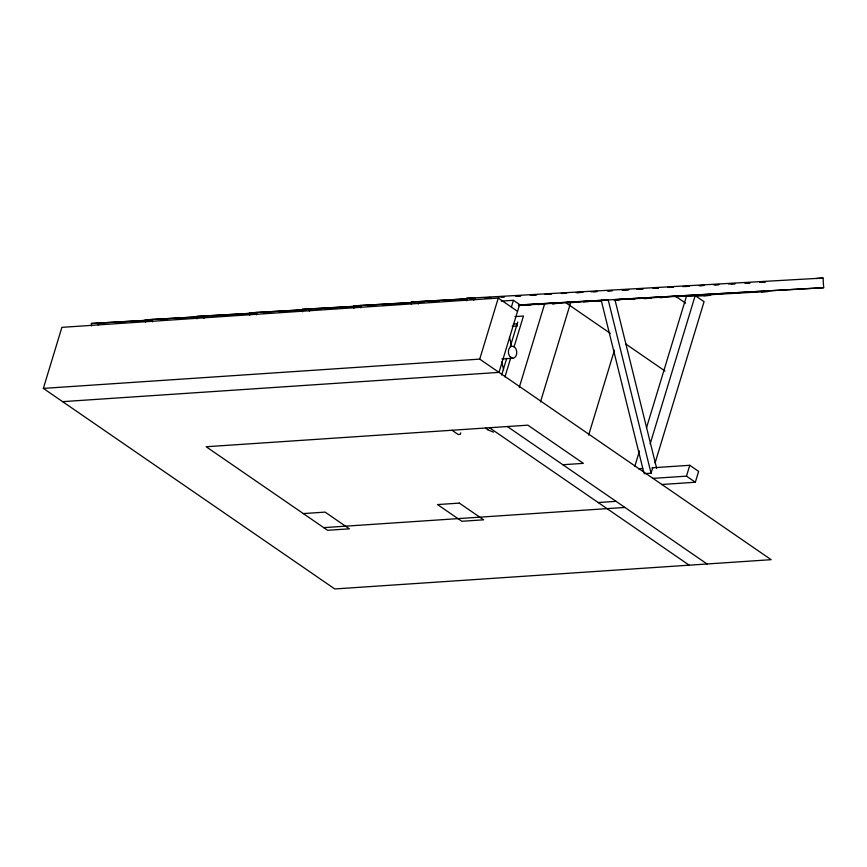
<?xml version="1.0" encoding="UTF-8"?>
<svg xmlns="http://www.w3.org/2000/svg" width="867" height="867" viewBox="0 0 867 867"><rect width="100%" height="100%" fill="white"/><g stroke="black" fill="none" stroke-linecap="round" stroke-linejoin="round"><path stroke-width="1.3" d="M43.35 388.394L479.722 359.122L771.142 559.681L334.77 588.953L43.35 388.394L61.893 327.347L498.276 298.075L517.545 311.34M479.722 359.122L498.276 298.075M511.378 307.091L513.437 300.307L519.604 304.555L498.991 372.387L62.619 401.649M501.646 375.032L506.751 358.223M510.284 346.594L517.74 322.047M504.973 376.842L510.966 357.117M514.012 347.071L523.451 316.022L514.933 316.596M519.279 387.365L544.66 303.797L601.785 300.556M540.477 401.952L570.746 302.323M588.65 435.104L614.443 350.192M634.763 466.457L639.467 450.97M646.511 427.756L686.491 296.189L695.204 295.604L704.069 301.705L655.084 462.935M650.142 443.937L695.204 295.604M644.094 473.675L651.063 473.198L652.721 467.779M652.688 478.411L686.469 476.146L689.764 465.286L698.629 471.388L695.334 482.247L661.554 484.512M460.745 432.871L460.236 434.367L458.188 434.508L452.021 430.26M91.512 325.905L91.36 323.489L150.956 320.042M145.515 322.286L145.363 319.869L203.604 316.498M196.939 318.839L196.787 316.422L255.039 313.052M249.674 315.295L249.533 312.889L306.419 309.584M302.464 311.762L302.312 309.346L357.854 306.127M353.888 308.305L353.736 305.899L411.988 302.518M411.424 304.447L411.272 302.03L466.814 298.812M466.771 300.741L466.63 298.324L473.599 297.858L473.75 300.264M760.727 282.23L765.377 281.916M816.075 278.513L823.054 278.047L823.65 287.703L614.291 299.646M501.278 301.12L513.437 300.307M518.477 305.552L544.66 303.797M552.582 303.721L554.902 303.558M598.967 301.239L601.622 301.066M634.633 298.855L629.388 299.202L634.72 298.985M645.102 298.15L649.036 297.88M644.94 298.573L647.627 298.4M659.722 297.587L666.43 297.132M675.837 296.503L681.213 296.146M703.787 295.745L710.767 295.279L695.692 296.2M761.324 291.886L768.292 291.42L690.045 295.853M513.362 324.085L517.371 323.814M512.224 326.295L517.426 325.949M501.928 358.971L512.733 358.244A6.047 4.183 86.2 0 0 516.125 349.26A6.047 4.183 86.2 0 0 508.875 349.119A6.047 4.183 86.2 0 0 512.733 358.244M562.867 464.734L583.35 463.357L527.862 425.166L206.162 446.743L327.596 530.29L349.39 528.827L325.103 512.115L303.32 513.578M638.426 468.733L642.696 468.451M651.941 467.833L689.764 465.286M598.176 502.535L616.047 501.332M323.694 527.635L624.912 507.433M466.63 298.324L823.054 278.047M469.513 298.66L474.91 298.356M484.36 297.825L489.757 297.511M499.197 296.98L504.594 296.677M515.388 296.059L520.785 295.755M530.236 295.224L535.633 294.91M545.072 294.379L550.469 294.076M561.263 293.458L566.66 293.154M576.111 292.623L582.852 292.244M590.947 291.778L596.344 291.475M607.138 290.868L612.536 290.553M621.975 290.022L628.727 289.643M636.822 289.177L642.219 288.874M653.014 288.267L658.411 287.952M667.85 287.421L673.247 287.118M682.697 286.576L689.438 286.197M698.889 285.666L704.286 285.351M713.725 284.82L719.122 284.517M728.573 283.975L735.314 283.596M744.764 283.065L750.161 282.761M759.6 282.219L764.997 281.916M411.272 302.03L466.587 298.898M470.64 298.671L474.683 298.443M485.477 297.825L490.874 297.522M501.668 296.915L504.366 296.763M516.515 296.07L520.558 295.842M531.352 295.235L536.749 294.921M547.543 294.314L551.596 294.086M562.39 293.469L566.433 293.241M577.227 292.634L582.624 292.32M593.418 291.713L597.471 291.485M608.266 290.868L612.308 290.64M623.102 290.033L628.499 289.719M639.293 289.112L643.336 288.884M654.13 288.267L658.183 288.039M668.977 287.432L673.02 287.205M685.168 286.511L689.211 286.283M700.005 285.677L704.058 285.438M714.852 284.831L718.895 284.604M731.044 283.91L735.086 283.682M745.88 283.075L749.933 282.837M418.728 302.139L424.126 301.835M433.576 301.293L438.973 300.99M449.767 300.383L455.164 300.069M464.604 299.538L467.302 299.386M353.736 305.899L411.76 302.605M419.856 302.149L423.898 301.922M434.692 301.304L438.745 301.077M450.883 300.394L454.937 300.155M367.305 305.585L372.702 305.282M382.141 304.75L387.538 304.436M396.988 303.905L403.729 303.526M302.312 309.346L358.981 306.138M368.421 305.596L373.818 305.292M383.268 304.761L387.311 304.523M398.105 303.916L403.502 303.613M315.87 309.053L321.267 308.75M330.706 308.208L337.458 307.828M345.554 307.373L350.951 307.059M249.533 312.889L306.192 309.671M316.986 309.064L321.039 308.836M331.833 308.218L337.23 307.915M346.67 307.384L352.067 307.07M263.135 312.586L269.875 312.207M279.326 311.676L284.723 311.361M294.162 310.83L300.903 310.451M196.787 316.422L254.811 313.139M265.605 312.521L269.648 312.293M280.442 311.676L284.495 311.448M295.289 310.841L300.686 310.538M211.7 316.043L218.441 315.653M227.891 315.122L233.288 314.819M242.727 314.277L249.479 313.897M145.363 319.869L203.377 316.585M212.827 316.043L218.213 315.74M229.007 315.133L233.06 314.905M243.855 314.288L249.252 313.984M160.395 319.511L167.147 319.121M176.586 318.59L181.983 318.287M191.434 317.745L196.831 317.441M91.36 323.489L150.728 320.129M161.522 319.522L166.919 319.208M177.713 318.601L181.756 318.373M192.55 317.755L196.603 317.528M518.726 304.989L823.65 287.703M518.499 305.076L602.153 300.329M613.934 299.874L689.276 295.604M522.508 305.422L530.832 304.881M537.356 304.577L544.324 304.111M552.192 303.743L559.161 303.277M568.037 302.778L574.008 302.431M583.448 301.9L588.845 301.586M598.067 301.142L601.492 300.882M614.486 300.134L619.883 299.83M643.943 298.541L650.911 298.075M660.361 297.533L665.758 297.229M675.198 296.698L680.595 296.395M493.475 432.134L487.406 429.631M675.74 296.373L685.634 303.179M565.631 302.616L610.292 333.34M625.627 343.896L665.032 371.022M686.469 476.146L695.334 482.247M507.368 426.542L707.071 563.973M489.508 427.745L689.2 565.176M485.553 428.005L487.861 429.598M614.909 299.538L656.644 468.31M651.063 473.198L608.211 299.917L601.243 300.383L643.769 472.352M509.46 337.198L511.411 345.044M501.668 361.777L503.619 369.656M418.241 301.564L418.393 303.981M360.715 305.422L360.867 307.839M309.281 308.88L309.432 311.286M256.502 312.413L256.654 314.829M203.767 315.956L203.918 318.373M152.332 319.403L152.484 321.82M98.329 323.023L98.48 325.439M459.347 503.109L437.553 504.572L461.84 521.284L483.623 519.821L459.347 503.109"/></g></svg>
